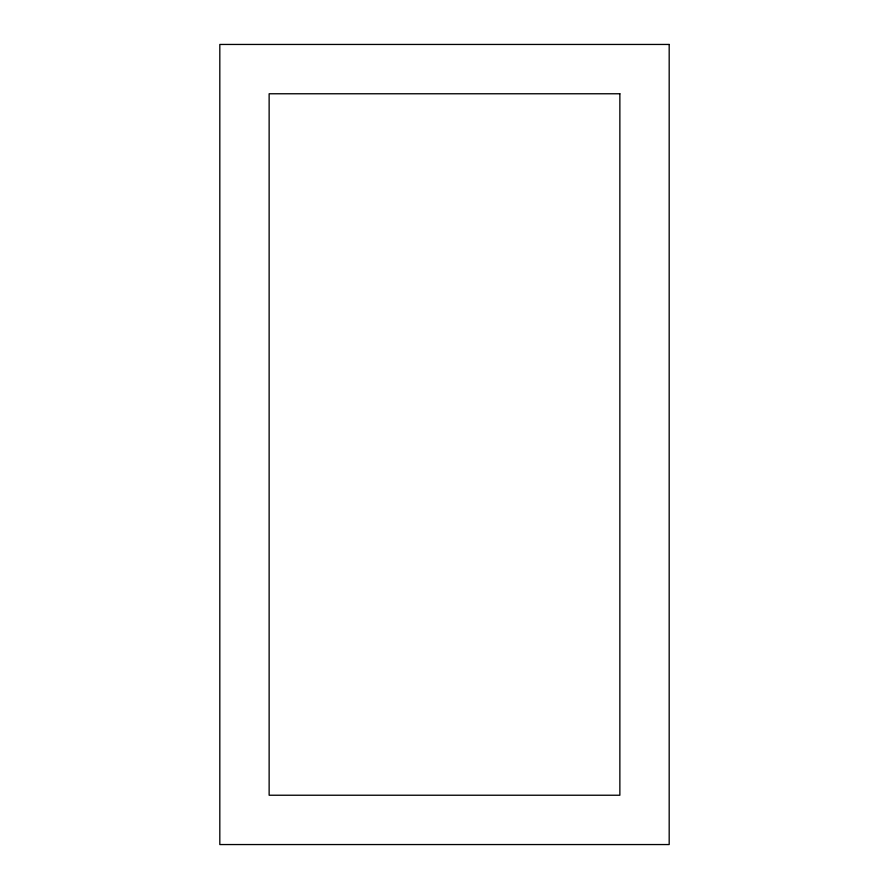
<?xml version="1.0" encoding="UTF-8"?>
<svg xmlns="http://www.w3.org/2000/svg" width="889" height="889" viewBox="0 0 889 889"><rect width="100%" height="100%" fill="white"/><g stroke="black" fill="none" stroke-linecap="round" stroke-linejoin="round"><path stroke-width="1.33" d="M669.184 44.45L219.816 44.45L219.816 844.55L669.184 844.55L669.184 44.45M619.866 93.767L269.134 93.767L269.134 795.233L619.866 795.233L619.866 93.767"/></g></svg>
